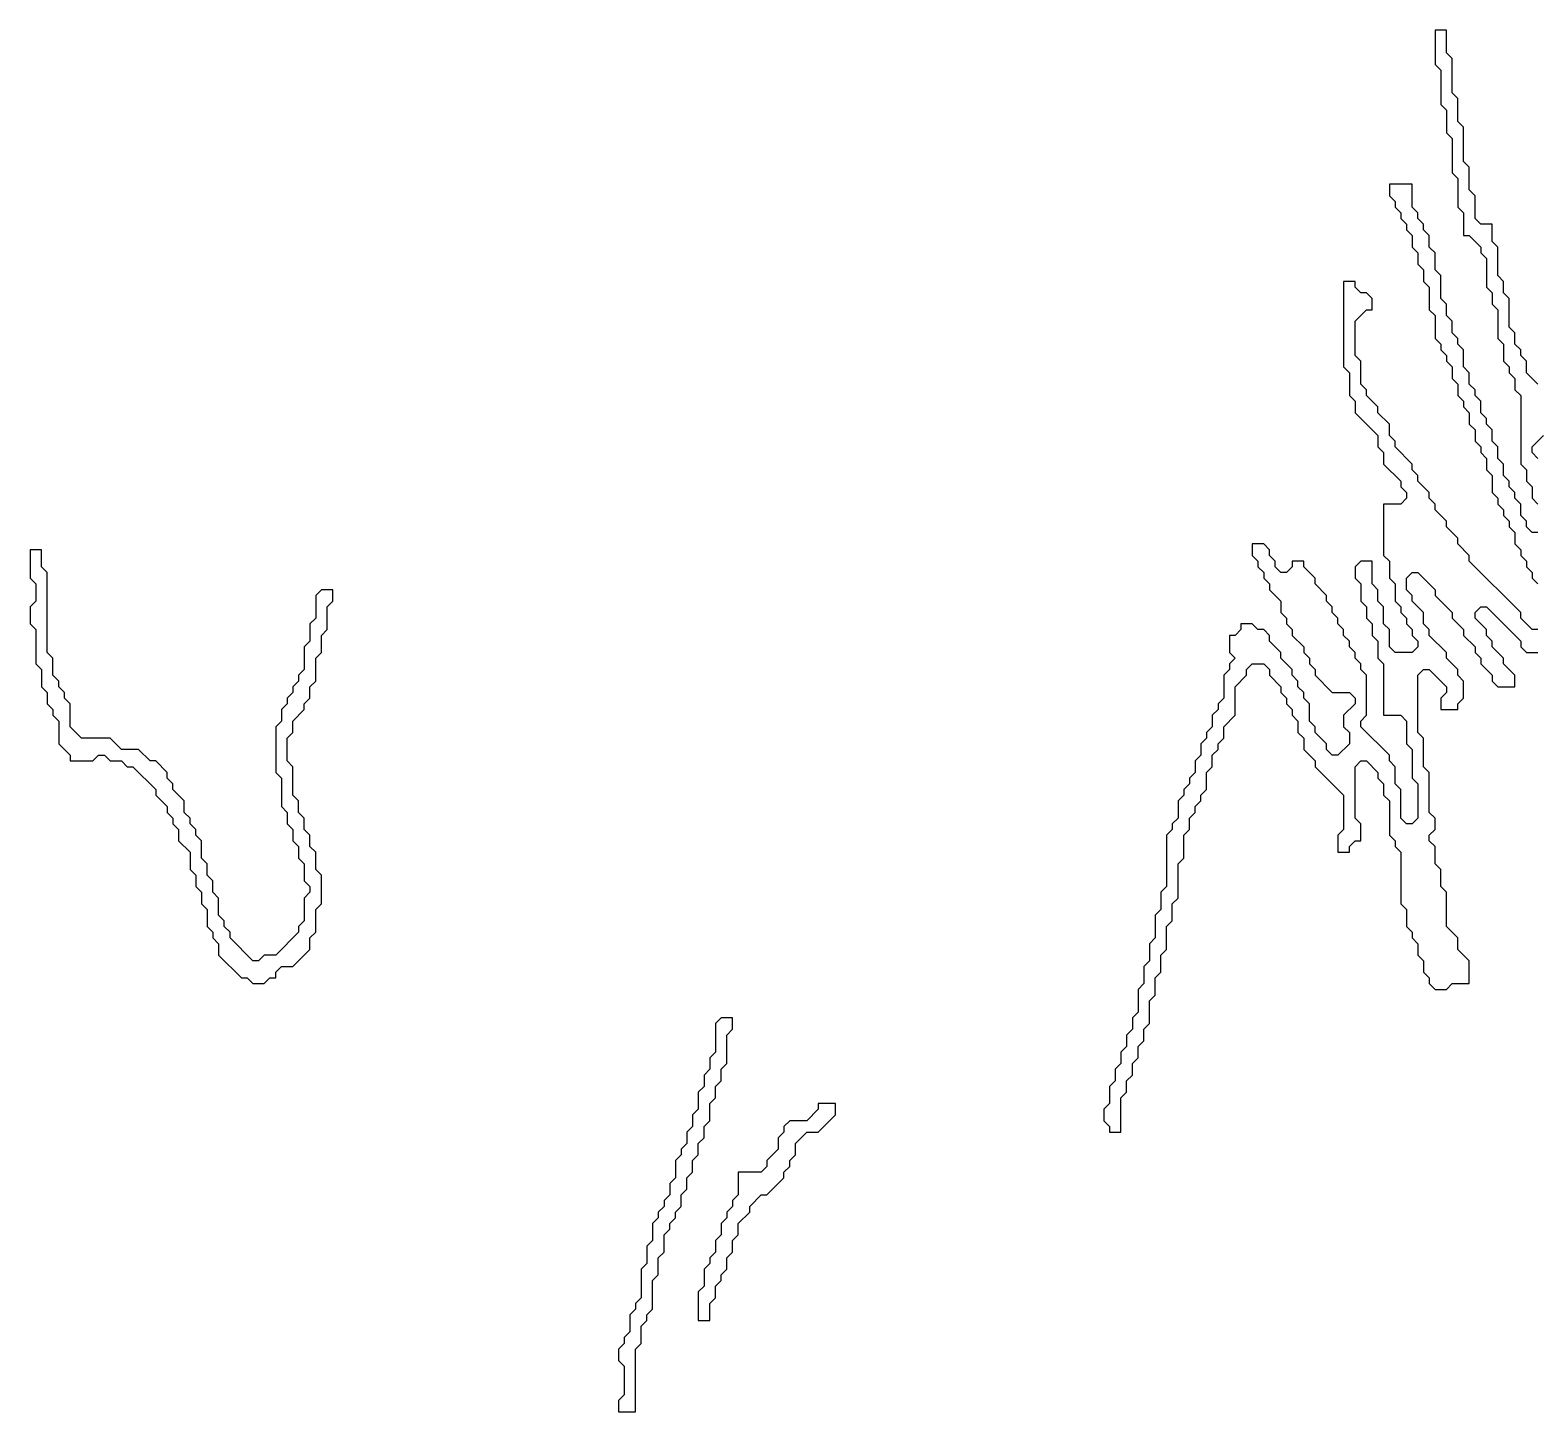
# Model space of a CAD drawing. Header units: metres. Extents: x 0 to 100, y 0 to 128.
# Drawn here: x 43.23 to 49.82, y 108.53 to 114.58 of the extents above; entities that cross this region are included whole.
import ezdxf

# ---------------------------------------------------------------- set-up
doc = ezdxf.new("R2010")
doc.units = ezdxf.units.M

msp = doc.modelspace()

# ---------------------------------------------------------------- linework, layer by layer
for points in [[(49.825, 113.025), (49.775, 113.075), (49.775, 113.125), (49.75, 113.15), (49.75, 113.175), (49.725, 113.2), (49.725, 113.25), (49.7, 113.275), (49.7, 113.4), (49.675, 113.425), (49.675, 113.475), (49.65, 113.5), (49.65, 113.625), (49.625, 113.65), (49.625, 113.725), (49.575, 113.725), (49.55, 113.75), (49.55, 113.85), (49.525, 113.875), (49.525, 113.975), (49.5, 114), (49.5, 114.15), (49.475, 114.175), (49.475, 114.275), (49.45, 114.3), (49.45, 114.45), (49.425, 114.475), (49.425, 114.575), (49.375, 114.575), (49.375, 114.425), (49.4, 114.4), (49.4, 114.25), (49.425, 114.225), (49.425, 114.125), (49.45, 114.1), (49.45, 113.95), (49.475, 113.925), (49.475, 113.8), (49.5, 113.775), (49.5, 113.675), (49.525, 113.675), (49.575, 113.625), (49.575, 113.6), (49.6, 113.575), (49.6, 113.45), (49.625, 113.425), (49.625, 113.375), (49.65, 113.35), (49.65, 113.225), (49.675, 113.2), (49.675, 113.125), (49.7, 113.1), (49.7, 113.075), (49.725, 113.05), (49.725, 113), (49.75, 112.975), (49.75, 112.675), (49.775, 112.65), (49.775, 112.6), (49.8, 112.575), (49.8, 112.525), (49.825, 112.5)], [(49.825, 112.375), (49.8, 112.375), (49.775, 112.4), (49.775, 112.425), (49.75, 112.45), (49.75, 112.5), (49.725, 112.525), (49.725, 112.55), (49.7, 112.575), (49.7, 112.6), (49.675, 112.625), (49.675, 112.675), (49.65, 112.7), (49.65, 112.75), (49.625, 112.775), (49.625, 112.825), (49.6, 112.85), (49.6, 112.875), (49.575, 112.9), (49.575, 112.95), (49.55, 112.975), (49.55, 113), (49.525, 113.025), (49.525, 113.075), (49.5, 113.1), (49.5, 113.175), (49.475, 113.2), (49.475, 113.225), (49.45, 113.25), (49.45, 113.3), (49.425, 113.325), (49.425, 113.375), (49.4, 113.4), (49.4, 113.5), (49.375, 113.525), (49.375, 113.6), (49.35, 113.625), (49.35, 113.675), (49.325, 113.7), (49.325, 113.725), (49.3, 113.75), (49.3, 113.775), (49.275, 113.8), (49.275, 113.9), (49.175, 113.9), (49.175, 113.85), (49.2, 113.825), (49.2, 113.8), (49.225, 113.775), (49.225, 113.75), (49.25, 113.725), (49.25, 113.7), (49.275, 113.675), (49.275, 113.625), (49.3, 113.6), (49.3, 113.55), (49.325, 113.525), (49.325, 113.475), (49.35, 113.45), (49.35, 113.35), (49.375, 113.325), (49.375, 113.225), (49.4, 113.2), (49.4, 113.175), (49.425, 113.15), (49.425, 113.125), (49.45, 113.1), (49.45, 113.05), (49.475, 113.025), (49.475, 112.975), (49.5, 112.95), (49.5, 112.925), (49.525, 112.9), (49.525, 112.85), (49.55, 112.825), (49.55, 112.775), (49.575, 112.75), (49.575, 112.725), (49.6, 112.7), (49.6, 112.65), (49.625, 112.625), (49.625, 112.55), (49.65, 112.525), (49.65, 112.5), (49.675, 112.475), (49.675, 112.45), (49.7, 112.425), (49.7, 112.4), (49.725, 112.375), (49.725, 112.325), (49.75, 112.3), (49.75, 112.275), (49.775, 112.25), (49.775, 112.225), (49.8, 112.2), (49.8, 112.175), (49.825, 112.15)], [(49.825, 111.95), (49.8, 111.95), (49.75, 112), (49.75, 112.025), (49.525, 112.25), (49.525, 112.275), (49.475, 112.325), (49.475, 112.35), (49.425, 112.4), (49.425, 112.425), (49.375, 112.475), (49.375, 112.5), (49.35, 112.525), (49.35, 112.55), (49.3, 112.6), (49.3, 112.625), (49.275, 112.65), (49.275, 112.675), (49.2, 112.75), (49.2, 112.775), (49.175, 112.8), (49.175, 112.85), (49.125, 112.9), (49.125, 112.925), (49.075, 112.975), (49.075, 113), (49.05, 113.025), (49.05, 113.125), (49.025, 113.15), (49.025, 113.3), (49.075, 113.35), (49.1, 113.35), (49.1, 113.4), (49.075, 113.425), (49.05, 113.425), (49.025, 113.45), (49.025, 113.475), (48.975, 113.475), (48.975, 113.1), (49, 113.075), (49, 112.975), (49.025, 112.95), (49.025, 112.9), (49.125, 112.8), (49.125, 112.75), (49.15, 112.725), (49.15, 112.675), (49.225, 112.6), (49.225, 112.575), (49.25, 112.55), (49.25, 112.525), (49.225, 112.5), (49.15, 112.5), (49.15, 112.275), (49.175, 112.25), (49.175, 112.175), (49.2, 112.15), (49.2, 112.075), (49.225, 112.05), (49.225, 112.025), (49.25, 112), (49.25, 111.975), (49.275, 111.95), (49.275, 111.925), (49.3, 111.9), (49.3, 111.875), (49.275, 111.85), (49.2, 111.85), (49.175, 111.875), (49.175, 111.95), (49.15, 111.975), (49.15, 112.05), (49.125, 112.075), (49.125, 112.125), (49.1, 112.15), (49.1, 112.25), (49.05, 112.25), (49.025, 112.225), (49.025, 112.175), (49.05, 112.15), (49.05, 112.075), (49.075, 112.05), (49.075, 112), (49.1, 111.975), (49.1, 111.925), (49.125, 111.9), (49.125, 111.825), (49.15, 111.8), (49.15, 111.575), (49.225, 111.575), (49.25, 111.55), (49.25, 111.45), (49.275, 111.425), (49.275, 111.3), (49.3, 111.275), (49.3, 111.125), (49.275, 111.1), (49.25, 111.1), (49.225, 111.125), (49.225, 111.25), (49.2, 111.275), (49.2, 111.35), (49.175, 111.375), (49.175, 111.4), (49.05, 111.525), (49.05, 111.55), (49.075, 111.575), (49.075, 111.75), (49.05, 111.775), (49.05, 111.8), (49.025, 111.825), (49.025, 111.85), (49, 111.875), (49, 111.9), (48.975, 111.925), (48.975, 111.95), (48.95, 111.975), (48.95, 112), (48.925, 112.025), (48.925, 112.05), (48.9, 112.075), (48.9, 112.1), (48.85, 112.15), (48.85, 112.175), (48.8, 112.225), (48.8, 112.25), (48.75, 112.25), (48.75, 112.225), (48.725, 112.2), (48.7, 112.2), (48.675, 112.225), (48.675, 112.25), (48.65, 112.275), (48.65, 112.3), (48.625, 112.325), (48.575, 112.325), (48.575, 112.275), (48.6, 112.25), (48.6, 112.225), (48.625, 112.2), (48.625, 112.175), (48.65, 112.15), (48.65, 112.125), (48.7, 112.075), (48.7, 112.025), (48.725, 112), (48.725, 111.975), (48.75, 111.95), (48.75, 111.925), (48.8, 111.875), (48.8, 111.85), (48.825, 111.825), (48.825, 111.8), (48.85, 111.775), (48.85, 111.75), (48.925, 111.675), (49, 111.675), (49.025, 111.65), (49.025, 111.625), (48.975, 111.575), (48.975, 111.525), (49, 111.5), (49, 111.45), (48.95, 111.4), (48.925, 111.4), (48.9, 111.425), (48.9, 111.45), (48.85, 111.5), (48.85, 111.525), (48.825, 111.55), (48.825, 111.625), (48.8, 111.65), (48.8, 111.675), (48.775, 111.7), (48.775, 111.725), (48.75, 111.75), (48.75, 111.775), (48.7, 111.825), (48.7, 111.85), (48.65, 111.9), (48.65, 111.925), (48.625, 111.95), (48.6, 111.95), (48.575, 111.975), (48.525, 111.975), (48.525, 111.95), (48.5, 111.925), (48.475, 111.925), (48.475, 111.85), (48.5, 111.825), (48.475, 111.8), (48.475, 111.775), (48.45, 111.75), (48.45, 111.65), (48.425, 111.625), (48.425, 111.6), (48.4, 111.575), (48.4, 111.525), (48.375, 111.5), (48.375, 111.475), (48.35, 111.45), (48.35, 111.4), (48.325, 111.375), (48.325, 111.325), (48.3, 111.3), (48.3, 111.275), (48.275, 111.25), (48.275, 111.225), (48.25, 111.2), (48.25, 111.125), (48.225, 111.1), (48.225, 111.075), (48.2, 111.05), (48.2, 110.825), (48.175, 110.8), (48.175, 110.725), (48.15, 110.7), (48.15, 110.6), (48.125, 110.575), (48.125, 110.5), (48.1, 110.475), (48.1, 110.4), (48.075, 110.375), (48.075, 110.275), (48.05, 110.25), (48.05, 110.2), (48.025, 110.175), (48.025, 110.125), (48, 110.1), (48, 110.05), (47.975, 110.025), (47.975, 109.975), (47.95, 109.95), (47.95, 109.875), (47.925, 109.85), (47.925, 109.8), (47.95, 109.775), (47.95, 109.75), (48, 109.75), (48, 109.9), (48.025, 109.925), (48.025, 109.975), (48.05, 110), (48.05, 110.05), (48.075, 110.075), (48.075, 110.125), (48.1, 110.15), (48.1, 110.2), (48.125, 110.225), (48.125, 110.325), (48.15, 110.35), (48.15, 110.425), (48.175, 110.45), (48.175, 110.525), (48.2, 110.55), (48.2, 110.65), (48.225, 110.675), (48.225, 110.75), (48.25, 110.775), (48.25, 110.925), (48.275, 110.95), (48.275, 111.05), (48.3, 111.075), (48.3, 111.125), (48.325, 111.15), (48.325, 111.175), (48.35, 111.2), (48.35, 111.225), (48.375, 111.25), (48.375, 111.325), (48.4, 111.35), (48.4, 111.4), (48.425, 111.425), (48.425, 111.45), (48.45, 111.475), (48.45, 111.525), (48.5, 111.575), (48.5, 111.7), (48.55, 111.75), (48.55, 111.775), (48.575, 111.8), (48.625, 111.8), (48.65, 111.775), (48.65, 111.75), (48.7, 111.7), (48.7, 111.675), (48.725, 111.65), (48.725, 111.625), (48.75, 111.6), (48.75, 111.575), (48.775, 111.55), (48.775, 111.5), (48.8, 111.475), (48.8, 111.425), (48.85, 111.375), (48.85, 111.35), (48.975, 111.225), (48.975, 111.075), (48.95, 111.05), (48.95, 110.975), (49, 110.975), (49, 111), (49.025, 111.025), (49.05, 111.025), (49.05, 111.1), (49.025, 111.125), (49.025, 111.35), (49.05, 111.375), (49.075, 111.375), (49.125, 111.325), (49.125, 111.3), (49.15, 111.275), (49.15, 111.225), (49.175, 111.2), (49.175, 111.05), (49.2, 111.025), (49.2, 111), (49.225, 110.975), (49.225, 110.75), (49.25, 110.725), (49.25, 110.65), (49.275, 110.625), (49.275, 110.6), (49.3, 110.575), (49.3, 110.525), (49.325, 110.5), (49.325, 110.45), (49.35, 110.425), (49.35, 110.4), (49.375, 110.375), (49.425, 110.375), (49.45, 110.4), (49.525, 110.4), (49.525, 110.5), (49.475, 110.55), (49.475, 110.6), (49.425, 110.65), (49.425, 110.8), (49.4, 110.825), (49.4, 110.9), (49.375, 110.925), (49.375, 111), (49.35, 111.025), (49.35, 111.05), (49.375, 111.075), (49.375, 111.125), (49.35, 111.15), (49.35, 111.325), (49.325, 111.35), (49.325, 111.475), (49.3, 111.5), (49.3, 111.75), (49.325, 111.775), (49.35, 111.775), (49.425, 111.7), (49.425, 111.675), (49.4, 111.65), (49.4, 111.6), (49.475, 111.6), (49.475, 111.625), (49.5, 111.65), (49.5, 111.725), (49.475, 111.75), (49.475, 111.775), (49.425, 111.825), (49.425, 111.85), (49.35, 111.925), (49.35, 111.95), (49.325, 111.975), (49.325, 112.025), (49.275, 112.075), (49.275, 112.1), (49.25, 112.125), (49.25, 112.175), (49.275, 112.2), (49.3, 112.2), (49.375, 112.125), (49.375, 112.1), (49.45, 112.025), (49.45, 112), (49.5, 111.95), (49.5, 111.925), (49.55, 111.875), (49.55, 111.85), (49.575, 111.825), (49.575, 111.8), (49.625, 111.75), (49.625, 111.725), (49.65, 111.7), (49.725, 111.7), (49.725, 111.75), (49.675, 111.8), (49.675, 111.825), (49.625, 111.875), (49.625, 111.9), (49.6, 111.925), (49.6, 111.95), (49.55, 112), (49.55, 112.025), (49.575, 112.05), (49.6, 112.05), (49.75, 111.9), (49.75, 111.875), (49.775, 111.85), (49.825, 111.85)], [(49.825, 112.7), (49.8, 112.725), (49.8, 112.75), (49.85, 112.8)]]:
    msp.add_lwpolyline(points)
for points in [[(43.225, 112.3), (43.225, 112.175), (43.25, 112.15), (43.25, 112.075), (43.225, 112.05), (43.225, 111.975), (43.25, 111.95), (43.25, 111.8), (43.275, 111.775), (43.275, 111.7), (43.3, 111.675), (43.3, 111.625), (43.325, 111.6), (43.325, 111.575), (43.35, 111.55), (43.35, 111.45), (43.4, 111.4), (43.4, 111.375), (43.5, 111.375), (43.525, 111.4), (43.55, 111.4), (43.575, 111.375), (43.625, 111.375), (43.65, 111.35), (43.675, 111.35), (43.775, 111.25), (43.775, 111.225), (43.825, 111.175), (43.825, 111.15), (43.85, 111.125), (43.85, 111.1), (43.875, 111.075), (43.875, 111.025), (43.925, 110.975), (43.925, 110.9), (43.95, 110.875), (43.95, 110.825), (43.975, 110.8), (43.975, 110.75), (44, 110.725), (44, 110.65), (44.025, 110.625), (44.025, 110.6), (44.05, 110.575), (44.05, 110.525), (44.15, 110.425), (44.175, 110.425), (44.2, 110.4), (44.25, 110.4), (44.275, 110.425), (44.3, 110.425), (44.3, 110.45), (44.325, 110.475), (44.375, 110.475), (44.45, 110.55), (44.45, 110.6), (44.475, 110.625), (44.475, 110.725), (44.5, 110.75), (44.5, 110.875), (44.475, 110.9), (44.475, 110.975), (44.45, 111), (44.45, 111.05), (44.425, 111.075), (44.425, 111.125), (44.4, 111.15), (44.4, 111.2), (44.375, 111.225), (44.375, 111.35), (44.35, 111.375), (44.35, 111.475), (44.375, 111.5), (44.375, 111.55), (44.425, 111.6), (44.425, 111.625), (44.45, 111.65), (44.45, 111.7), (44.475, 111.725), (44.475, 111.825), (44.5, 111.85), (44.5, 111.925), (44.525, 111.95), (44.525, 112.05), (44.55, 112.075), (44.55, 112.125), (44.5, 112.125), (44.475, 112.1), (44.475, 112), (44.45, 111.975), (44.45, 111.9), (44.425, 111.875), (44.425, 111.775), (44.4, 111.75), (44.4, 111.725), (44.375, 111.7), (44.375, 111.675), (44.35, 111.65), (44.35, 111.625), (44.325, 111.6), (44.325, 111.55), (44.3, 111.525), (44.3, 111.325), (44.325, 111.3), (44.325, 111.175), (44.35, 111.15), (44.35, 111.1), (44.375, 111.075), (44.375, 111.025), (44.4, 111), (44.4, 110.95), (44.425, 110.925), (44.425, 110.85), (44.45, 110.825), (44.45, 110.8), (44.425, 110.775), (44.425, 110.675), (44.4, 110.65), (44.4, 110.625), (44.3, 110.525), (44.25, 110.525), (44.225, 110.5), (44.2, 110.5), (44.1, 110.6), (44.1, 110.625), (44.075, 110.65), (44.075, 110.675), (44.05, 110.7), (44.05, 110.775), (44.025, 110.8), (44.025, 110.85), (44, 110.875), (44, 110.925), (43.975, 110.95), (43.975, 111.025), (43.95, 111.05), (43.95, 111.075), (43.925, 111.1), (43.925, 111.125), (43.9, 111.15), (43.9, 111.2), (43.85, 111.25), (43.85, 111.275), (43.825, 111.3), (43.825, 111.325), (43.775, 111.375), (43.75, 111.375), (43.7, 111.425), (43.625, 111.425), (43.575, 111.475), (43.45, 111.475), (43.4, 111.525), (43.4, 111.625), (43.375, 111.65), (43.375, 111.675), (43.35, 111.7), (43.35, 111.725), (43.325, 111.75), (43.325, 111.825), (43.3, 111.85), (43.3, 112.2), (43.275, 112.225), (43.275, 112.3)], [(46.25, 110.25), (46.225, 110.225), (46.225, 110.1), (46.2, 110.075), (46.2, 110.025), (46.175, 110), (46.175, 109.95), (46.15, 109.925), (46.15, 109.85), (46.125, 109.825), (46.125, 109.775), (46.1, 109.75), (46.1, 109.7), (46.075, 109.675), (46.075, 109.65), (46.05, 109.625), (46.05, 109.55), (46.025, 109.525), (46.025, 109.475), (46, 109.45), (46, 109.425), (45.975, 109.4), (45.975, 109.375), (45.95, 109.35), (45.95, 109.275), (45.925, 109.25), (45.925, 109.175), (45.9, 109.15), (45.9, 109.025), (45.875, 109), (45.875, 108.975), (45.85, 108.95), (45.85, 108.875), (45.825, 108.85), (45.825, 108.825), (45.8, 108.8), (45.8, 108.75), (45.825, 108.725), (45.825, 108.6), (45.8, 108.575), (45.8, 108.525), (45.875, 108.525), (45.875, 108.8), (45.9, 108.825), (45.9, 108.9), (45.925, 108.925), (45.925, 108.95), (45.95, 108.975), (45.95, 109.1), (45.975, 109.125), (45.975, 109.2), (46, 109.225), (46, 109.3), (46.025, 109.325), (46.025, 109.35), (46.05, 109.375), (46.05, 109.4), (46.075, 109.425), (46.075, 109.475), (46.1, 109.5), (46.1, 109.55), (46.125, 109.575), (46.125, 109.625), (46.15, 109.65), (46.15, 109.7), (46.175, 109.725), (46.175, 109.775), (46.2, 109.8), (46.2, 109.875), (46.225, 109.9), (46.225, 109.95), (46.25, 109.975), (46.25, 110.025), (46.275, 110.05), (46.275, 110.175), (46.3, 110.2), (46.3, 110.25)], [(46.675, 109.875), (46.675, 109.85), (46.625, 109.8), (46.55, 109.8), (46.525, 109.775), (46.525, 109.75), (46.5, 109.725), (46.5, 109.675), (46.45, 109.625), (46.45, 109.6), (46.425, 109.575), (46.325, 109.575), (46.325, 109.475), (46.3, 109.45), (46.3, 109.425), (46.275, 109.4), (46.275, 109.375), (46.25, 109.35), (46.25, 109.3), (46.225, 109.275), (46.225, 109.225), (46.2, 109.2), (46.2, 109.175), (46.175, 109.15), (46.175, 109.075), (46.15, 109.05), (46.15, 108.925), (46.2, 108.925), (46.2, 109), (46.225, 109.025), (46.225, 109.075), (46.25, 109.1), (46.25, 109.125), (46.275, 109.15), (46.275, 109.2), (46.3, 109.225), (46.3, 109.275), (46.325, 109.3), (46.325, 109.35), (46.375, 109.4), (46.375, 109.425), (46.425, 109.475), (46.45, 109.475), (46.525, 109.55), (46.525, 109.575), (46.55, 109.6), (46.55, 109.625), (46.575, 109.65), (46.575, 109.7), (46.625, 109.75), (46.675, 109.75), (46.75, 109.825), (46.75, 109.875)]]:
    msp.add_lwpolyline(points, close=True)

doc.saveas('drawing.dxf')
